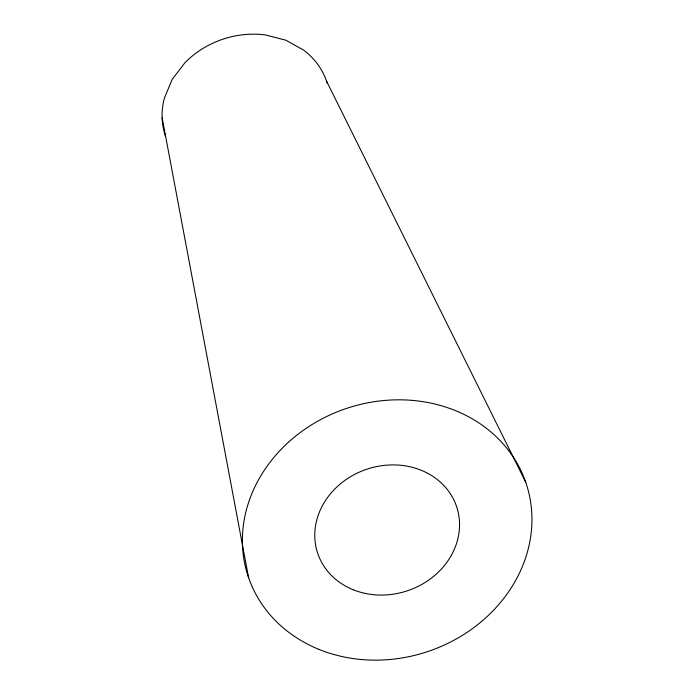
<?xml version="1.0" encoding="UTF-8"?>
<svg xmlns="http://www.w3.org/2000/svg" width="694" height="694" viewBox="0 0 694 694"><rect width="100%" height="100%" fill="white"/><g stroke="black" fill="none" stroke-linecap="round" stroke-linejoin="round"><path stroke-width="1.04" d="M326.536 81.129L525.696 482.183M162.127 117.754L248.626 577.781M327.195 83.141A83.028 72.618 -18.6 0 0 303.703 50.159L285.919 40.209L265.42 34.934A86.073 75.282 -18.6 0 0 184.968 62.694L172.138 79.472L164.348 98.244A83.028 72.618 -18.6 0 0 165.623 136.649M318.971 649.393A146.555 128.182 -18.6 0 0 531.873 515.148A146.555 128.182 -18.6 0 0 310.652 425.405A146.555 128.182 -18.6 0 0 318.971 649.393M353.064 589.692A73.278 64.091 -18.6 0 0 459.515 522.565A73.278 64.091 -18.6 0 0 348.909 477.698A73.278 64.091 -18.6 0 0 353.064 589.692"/></g></svg>
